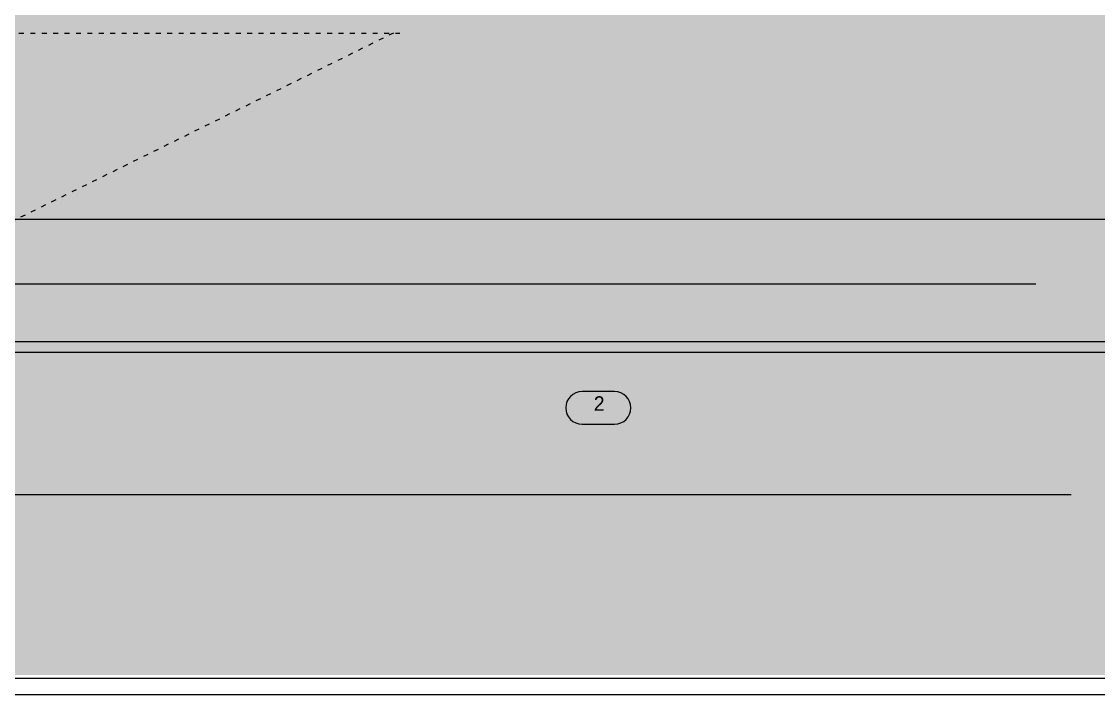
# Model space of a CAD drawing. Extents: x -92740 to -63661, y -15771 to -4391.
# Drawn here: x -81266.8 to -80844.7, y -13849.7 to -13585.9 of the extents above; entities that cross this region are included whole.
import ezdxf
from ezdxf.enums import TextEntityAlignment as Align

# ---------------------------------------------------------------- set-up
doc = ezdxf.new("R2010")
doc.units = 0
doc.header["$MEASUREMENT"] = 0
doc.linetypes.add('Dashed', pattern=[1, 0.3, -0.4, 0.3])
for name, color, linetype in [('B1NOTES', 2, 'Continuous'), ('ELEVATIONS', 7, 'Continuous'), ('STUCCO', 4, 'Continuous')]:
    doc.layers.add(name, color=color, linetype=linetype)
doc.styles.add('DCADTXTSTYLE1', font='AVG_TP')

msp = doc.modelspace()

# ---------------------------------------------------------------- hatches: boundary and pattern name
at = {"layer": 'STUCCO', "linetype": 'Continuous', "ltscale": 12.78}
h = msp.add_hatch(dxfattribs=at)
h.set_pattern_fill('cement', color=9, scale=1.5625, style=0, pattern_type=2)
h.set_pattern_definition([(20, (0, 0), (-2.1376259, 5.8730789), [-6.09375015, 0.15625]), (55, (0, 0), (-5.1197003, 3.58485273), [-6.09375015, 0.15625]), (80, (0, 0), (-6.15504846, 1.0853011), [-6.09375015, 0.15625])])
h.paths.add_polyline_path([(-81393.78, -13516.19), (-81393.78, -13842.08), (-80716.44, -13842.08), (-80716.44, -13518.32)], flags=0)

# ---------------------------------------------------------------- linework, layer by layer
at = {"layer": 'B1NOTES', "color": 1, "linetype": 'Continuous', "ltscale": 12.78}
for p, q in [((-81034.34, -13730.97), (-81047.12, -13730.97)), ((-81027.95, -13737.36), (-81027.95, -13737.36)), ((-81047.12, -13743.75), (-81034.34, -13743.75))]:
    msp.add_line(p, q, dxfattribs=at)
for centre, start, end in [((-81047.12, -13737.36), 90, 180), ((-81034.34, -13737.36), 0, 90), ((-81047.12, -13737.36), 180, 270), ((-81034.34, -13737.36), 270, 360)]:
    msp.add_arc(centre, 6.39, start, end, dxfattribs=at)
at = {"layer": 'ELEVATIONS', "color": 10, "linetype": 'Dashed', "ltscale": 6.39}
for p, q in [((-81397.51, -13590.41), (-81118.48, -13590.41)), ((-81121.06, -13590.41), (-81394.64, -13725.64))]:
    msp.add_line(p, q, dxfattribs=at)
at = {"layer": 'ELEVATIONS', "color": 2, "linetype": 'Continuous', "ltscale": 12.78}
for p, q in [((-82228.74, -13663.36), (-80625.92, -13663.36)), ((-81277.7, -13688.72), (-80869.27, -13688.72)), ((-81985.39, -13711.29), (-80621.66, -13711.29)), ((-81980.6, -13715.55), (-80616.86, -13715.55)), ((-82225.01, -13843.35), (-80619.53, -13843.35))]:
    msp.add_line(p, q, dxfattribs=at)
at = {"layer": 'ELEVATIONS', "color": 8, "linetype": 'Continuous', "ltscale": 12.78}
msp.add_line((-80855.42, -13771.46), (-81313.91, -13771.46), dxfattribs=at)
at = {"layer": 'ELEVATIONS', "color": 1, "linetype": 'Continuous', "ltscale": 12.78}
msp.add_line((-82230.87, -13849.74), (-80619.53, -13849.74), dxfattribs=at)

# ---------------------------------------------------------------- texts
at = {"layer": 'B1NOTES', "color": 3, "linetype": 'Continuous', "ltscale": 8.52, "style": 'DCADTXTSTYLE1'}
msp.add_text('2', height=5.68, dxfattribs=at).set_placement((-81042.51, -13740.2), align=Align.BOTTOM_LEFT)

doc.saveas('drawing.dxf')
